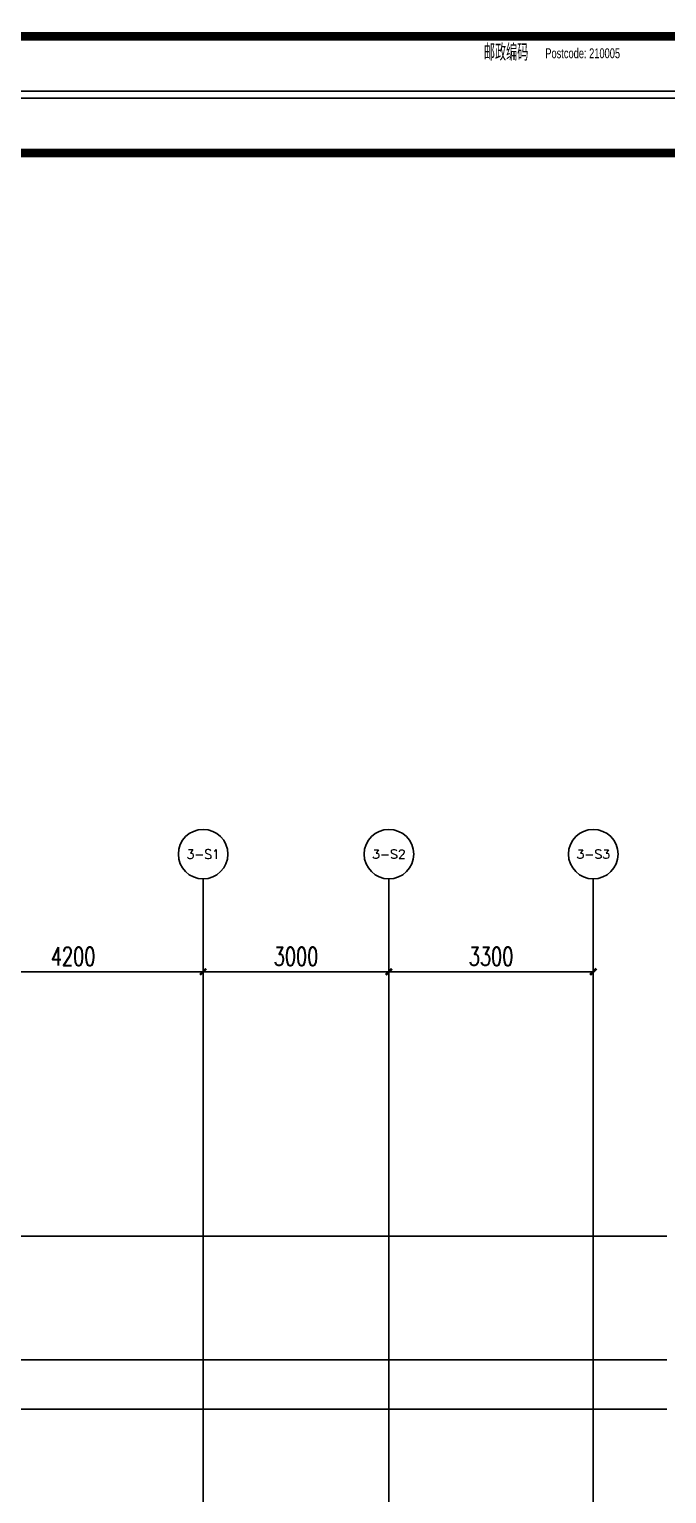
# Model space of a CAD drawing. Extents: x -59851 to 653804, y -249523 to 437614.
# Drawn here: x 5279 to 15572, y 153623 to 177291 of the extents above; entities that cross this region are included whole.
import ezdxf
from ezdxf.enums import TextEntityAlignment as Align

# ---------------------------------------------------------------- set-up
doc = ezdxf.new("R2010")
doc.units = 0
doc.header["$LTSCALE"] = 1000
doc.header["$MEASUREMENT"] = 0
for name, color, linetype in [('AXIS', 3, 'Continuous'), ('AXIS_TEXT', 7, 'Continuous'), ('DOTE', 16, 'Continuous'), ('LABEL_FIXBOX_PM', 7, 'Continuous'), ('LABEL_FIXTXT_PM', 3, 'Continuous'), ('LABEL_TXT_PM', 1, 'Continuous')]:
    doc.layers.add(name, color=color, linetype=linetype)
doc.styles.add('_TCH_AXIS', font='COMPLEX', dxfattribs={"bigfont": 'GBCBIG'})
doc.styles.add('_TCH_DIM_T3', font='SIMPLEX.shx', dxfattribs={"width": 0.705882, "bigfont": 'GBCBIG.shx'})
doc.styles.add('COMPLEX', font='COMPLEX')
doc.styles.add('LABEL_FIXTXT_PM', font='pm_njadri_r.shx', dxfattribs={"width": 0.7, "bigfont": 'pm_njadri_hztxt.shx'})
doc.styles.add('LABEL_TXT_PM', font='pm_njadri_romans1.shx', dxfattribs={"width": 0.7, "bigfont": 'pm_njadri_hztxt.shx'})
doc.dimstyles.new('_TCH_ARCH&&100', dxfattribs={"dimtxt": 297.5, "dimasz": 100, "dimexe": 250, "dimexo": 300, "dimgap": 100, "dimtad": 1, "dimdec": 0, "dimzin": 0, "dimdsep": 46, "dimtxsty": '_TCH_DIM_T3', "dimblk": 'ARCHTICK', "dimcen": 0.09, "dimclrt": 7, "dimazin": 2, "dimtfac": 1, "dimtdec": 0, "dimtix": 1, "dimtmove": 2, "dimatfit": 3, "dimfxl": 0, "dimtolj": 1, "dimtzin": 0, "dimarcsym": 0})

# ---------------------------------------------------------------- blocks, each defined once
blk = doc.blocks.new('zhouxianshouceng0329')
at = {"layer": 'DOTE'}
for p, q in [((8086, 194580), (8086, 218959)), ((11086, 194580), (11086, 218959)), ((14386, 194580), (14386, 218959)), ((15572, 217188), (-8414, 217188)), ((15572, 215188), (-8414, 215188)), ((15572, 214388), (-20014, 214388))]:
    blk.add_line(p, q, dxfattribs=at)
blk = doc.blocks.new('PMSheet_A1_20150113_5-3892016032414355901')
at = {"layer": 'LABEL_FIXBOX_PM'}
blk.add_lwpolyline([(0, 594), (841, 594), (841, 0), (0, 0)], close=True, dxfattribs=at)
at = {"layer": 'LABEL_FIXBOX_PM', "const_width": 1.4}
blk.add_lwpolyline([(831, 584), (25, 584), (25, 10), (831, 10)], close=True, dxfattribs=at)
at = {"layer": 'LABEL_FIXTXT_PM', "style": 'LABEL_FIXTXT_PM', "width": 0.7}
blk.add_text('邮政编码', height=2.7, dxfattribs=at).set_placement((666.35, 7.55), align=Align.MIDDLE)
blk.add_text('Postcode: 210005', height=1.6, dxfattribs=at).set_placement((678.72, 6.46), align=Align.CENTER)
at = {"layer": 'LABEL_TXT_PM', "style": 'LABEL_TXT_PM'}
for tag, height, width, p in [('修改图应说明理由', 4.5, 0.7, (788.35, 468.8)), ('出图章签名', 4.5, 0.7, (759.46, 338.09)), ('建设单位_U01', 4.5, 0.7, (800.9, 212.14)), ('建设单位', 4.5, 0.7, (800.9, 210.2)), ('建设单位_D01', 4.5, 0.7, (800.9, 207.4)), ('项目名称_U01', 4.5, 0.7, (800.9, 200.42)), ('项目名称', 4.5, 0.7, (800.9, 198.19)), ('项目名称_D01', 4.5, 0.7, (800.9, 195.3)), ('设计编号', 4.5, 0.6, (780.76, 187.9)), ('分项号', 4.5, 0.6, (820.26, 188)), ('项目经理', 4.5, 0.7, (780.26, 172)), ('项目经理签名', 4.5, 0.7, (810.18, 172.26)), ('审定', 4.5, 0.7, (780.26, 163.9)), ('审定签名', 4.5, 0.7, (810.18, 164.16)), ('审核', 4.5, 0.7, (780.26, 156)), ('审核签名', 4.5, 0.7, (810.18, 156.26)), ('项目负责', 4.5, 0.7, (780.26, 148)), ('项目负责签名', 4.5, 0.7, (810.18, 148.26)), ('专业负责', 4.5, 0.7, (780.26, 140)), ('专业负责签名', 4.5, 0.7, (810.18, 140.26)), ('校对', 4.5, 0.7, (780.26, 131.9)), ('校对签名', 4.5, 0.7, (810.18, 132.16)), ('设计', 4.5, 0.7, (780.26, 124)), ('设计签名', 4.5, 0.7, (810.18, 124.26)), ('绘制', 4.5, 0.7, (780.26, 115.9)), ('绘制签名', 4.5, 0.7, (810.18, 116.16)), ('方案_01', 4.5, 0.7, (780.26, 95.9)), ('方案_01签名', 4.5, 0.7, (810.18, 96.16)), ('方案_02', 4.5, 0.7, (780.26, 87.9)), ('方案_02签名', 4.5, 0.7, (810.18, 88.16)), ('方案_03', 4.5, 0.7, (780.29, 79.9)), ('方案_03签名', 4.5, 0.7, (810.2, 80.16)), ('方案_04', 4.5, 0.7, (780.26, 71.9)), ('方案_04签名', 4.5, 0.7, (810.18, 72.16)), ('图名_U02', 4.5, 0.7, (790.5, 60.2)), ('图名_U01', 4.5, 0.7, (790.5, 54.2)), ('图名', 4.5, 0.7, (790.5, 47.96)), ('图名_D01', 4.5, 0.7, (790.5, 42.4)), ('图名_D02', 4.5, 0.7, (790.5, 37)), ('图号', 3.5, 0.7, (760.97, 20.95)), ('图档号', 3.5, 0.7, (781.1, 20.95)), ('日期', 3.5, 0.7, (801.07, 20.95)), ('版本号', 3.5, 0.7, (820.27, 20.95))]:
    blk.add_attdef(tag, text='', height=height, dxfattribs=dict(at, width=width)).set_placement(p, align=Align.CENTER)
blk = doc.blocks.new('_ArchTick')
at = {"color": 0, "linetype": 'ByBlock', "const_width": 0.4}
blk.add_lwpolyline([(-0.5, -0.5), (0.5, 0.5)], dxfattribs=at)
blk = doc.blocks.new('*D2996')
at = {"layer": 'AXIS', "color": 0, "lineweight": -2, "transparency": 16777216}
for p, q in [((3886, 159859), (3886, 162309)), ((8086, 159859), (8086, 162309)), ((3886, 162059), (8086, 162059))]:
    blk.add_line(p, q, dxfattribs=at)
at = {"layer": 'Defpoints', "color": 0, "transparency": 16777216}
for p in [(8086, 162059), (3886, 159559), (8086, 159559)]:
    blk.add_point(p, dxfattribs=at)
at = {"layer": 'AXIS', "color": 0, "lineweight": -2, "transparency": 16777216, "xscale": 100, "yscale": 100, "zscale": 100, "rotation": 180}
blk.add_blockref('_ArchTick', (3886, 162059), dxfattribs=at)
at = {"layer": 'AXIS', "color": 0, "lineweight": -2, "transparency": 16777216, "xscale": 100, "yscale": 100, "zscale": 100}
blk.add_blockref('_ArchTick', (8086, 162059), dxfattribs=at)
at = {"layer": 'AXIS', "color": 7, "transparency": 16777216, "insert": (5986, 162308), "char_height": 297.5, "attachment_point": 5, "style": '_TCH_DIM_T3'}
blk.add_mtext('\\A1;4200', dxfattribs=at)
blk = doc.blocks.new('*D2997')
at = {"layer": 'AXIS', "color": 0, "lineweight": -2, "transparency": 16777216}
for p, q in [((8086, 159859), (8086, 162309)), ((11086, 159859), (11086, 162309)), ((8086, 162059), (11086, 162059))]:
    blk.add_line(p, q, dxfattribs=at)
at = {"layer": 'Defpoints', "color": 0, "transparency": 16777216}
for p in [(11086, 162059), (8086, 159559), (11086, 159559)]:
    blk.add_point(p, dxfattribs=at)
at = {"layer": 'AXIS', "color": 0, "lineweight": -2, "transparency": 16777216, "xscale": 100, "yscale": 100, "zscale": 100, "rotation": 180}
blk.add_blockref('_ArchTick', (8086, 162059), dxfattribs=at)
at = {"layer": 'AXIS', "color": 0, "lineweight": -2, "transparency": 16777216, "xscale": 100, "yscale": 100, "zscale": 100}
blk.add_blockref('_ArchTick', (11086, 162059), dxfattribs=at)
at = {"layer": 'AXIS', "color": 7, "transparency": 16777216, "insert": (9586, 162308), "char_height": 297.5, "attachment_point": 5, "style": '_TCH_DIM_T3'}
blk.add_mtext('\\A1;3000', dxfattribs=at)
blk = doc.blocks.new('*D2998')
at = {"layer": 'AXIS', "color": 0, "lineweight": -2, "transparency": 16777216}
for p, q in [((11086, 159859), (11086, 162309)), ((14386, 159859), (14386, 162309)), ((11086, 162059), (14386, 162059))]:
    blk.add_line(p, q, dxfattribs=at)
at = {"layer": 'Defpoints', "color": 0, "transparency": 16777216}
for p in [(14386, 162059), (11086, 159559), (14386, 159559)]:
    blk.add_point(p, dxfattribs=at)
at = {"layer": 'AXIS', "color": 0, "lineweight": -2, "transparency": 16777216, "xscale": 100, "yscale": 100, "zscale": 100, "rotation": 180}
blk.add_blockref('_ArchTick', (11086, 162059), dxfattribs=at)
at = {"layer": 'AXIS', "color": 0, "lineweight": -2, "transparency": 16777216, "xscale": 100, "yscale": 100, "zscale": 100}
blk.add_blockref('_ArchTick', (14386, 162059), dxfattribs=at)
at = {"layer": 'AXIS', "color": 7, "transparency": 16777216, "insert": (12736, 162308), "char_height": 297.5, "attachment_point": 5, "style": '_TCH_DIM_T3'}
blk.add_mtext('\\A1;3300', dxfattribs=at)
blk = doc.blocks.new('_AXISO')
blk.add_circle((0, 0), 0.5)
at = {"layer": 'AXIS_TEXT', "style": 'COMPLEX', "width": 1.041667}
blk.add_attdef('A', text='', height=0.56, dxfattribs=at).set_placement((-0.25, -0.28), (0.25, -0.28), align=Align.FIT)

msp = doc.modelspace()

# ---------------------------------------------------------------- linework, layer by layer
at = {"layer": 'AXIS'}
for p, q in [((8086.3, 159559.5), (8086.3, 163559.5)), ((11086.3, 159559.5), (11086.3, 163559.5)), ((14386.3, 159559.5), (14386.3, 163559.5))]:
    msp.add_line(p, q, dxfattribs=at)

# ---------------------------------------------------------------- block references
at = {"xscale": 100, "yscale": 100, "zscale": 100}
for p in [(-53656.1, 176177.3), (-53656.1, 116892.6)]:
    msp.add_blockref('PMSheet_A1_20150113_5-3892016032414355901', p, dxfattribs=at)
msp.add_blockref('zhouxianshouceng0329', (0, -59400))
at = {"layer": 'AXIS'}
ref = msp.add_blockref('_AXISO', (8086.3, 163959.5), dxfattribs=dict(at, xscale=800, yscale=800, zscale=800))
ref.add_attrib('A', '3-S1', dxfattribs={"layer": 'AXIS_TEXT', "height": 152.88, "style": '_TCH_AXIS'}).set_placement((7816.9, 163883.1), (8355.7, 163883.1), align=Align.FIT)
ref = msp.add_blockref('_AXISO', (11086.3, 163959.5), dxfattribs=dict(at, xscale=800, yscale=800, zscale=800))
ref.add_attrib('A', '3-S2', dxfattribs={"layer": 'AXIS_TEXT', "height": 143.86, "style": '_TCH_AXIS'}).set_placement((10815.7, 163887.6), (11356.9, 163887.6), align=Align.FIT)
ref = msp.add_blockref('_AXISO', (14386.3, 163959.5), dxfattribs=dict(at, xscale=800, yscale=800, zscale=800))
ref.add_attrib('A', '3-S3', dxfattribs={"layer": 'AXIS_TEXT', "height": 143.86, "style": '_TCH_AXIS'}).set_placement((14115.7, 163887.6), (14656.9, 163887.6), align=Align.FIT)

# ---------------------------------------------------------------- dimensions: what is measured, and where the dimension line sits
for p1, p2, picture, middle in [((3886.3, 159559.5), (8086.3, 159559.5), '*D2996', (5986.3, 162308.2)), ((8086.3, 159559.5), (11086.3, 159559.5), '*D2997', (9586.3, 162308.2)), ((11086.3, 159559.5), (14386.3, 159559.5), '*D2998', (12736.3, 162308.2))]:
    dim = msp.add_aligned_dim(p1=p1, p2=p2, distance=2500, dimstyle='_TCH_ARCH&&100', dxfattribs=at)
    dim.commit()
    dim.dimension.update_dxf_attribs({"geometry": picture, "text_midpoint": middle})

doc.saveas('drawing.dxf')
